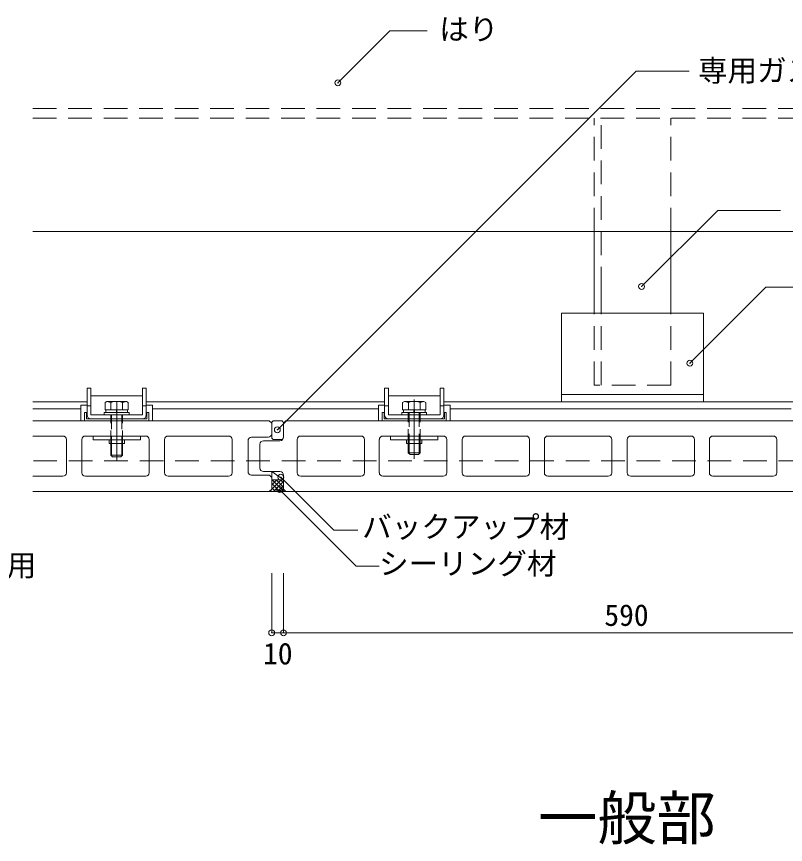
# Model space of a CAD drawing. Units: millimetres, scale not verified. Extents: x -1943 to 2018, y -1427 to 1381.
# Drawn here: x 809 to 1459, y 33 to 734 of the extents above; entities that cross this region are included whole.
import ezdxf
from ezdxf.enums import TextEntityAlignment as Align

# ---------------------------------------------------------------- set-up
doc = ezdxf.new("R2010")
doc.units = ezdxf.units.MM
doc.header["$LTSCALE"] = 10
doc.header["$PDMODE"] = 32
doc.header["$PDSIZE"] = 5
for name, pattern in [('CHAIN1', [8, 5, -1, 1, -1]), ('DASHED1', [1.8, 1.2, -0.6]), ('DASHED2', [3, 2, -1])]:
    doc.linetypes.add(name, pattern=pattern)
doc.layers.add('0-B_図面情報', color=7, linetype='Continuous', lineweight=18)
doc.styles.add('ＭＳ ゴシック', font='')
doc.styles.get('ＭＳ ゴシック').set_extended_font_data('MS Gothic')

msp = doc.modelspace()

# ---------------------------------------------------------------- linework, layer by layer
at = {"layer": '0-B_図面情報'}
for p, q in [((1080.99, 677.66), (1125.06, 721.73)), ((1125.06, 721.73), (1156.39, 721.73)), ((1337.75, 505.45), (1402.06, 569.77)), ((1455.18, 569.77), (1402.06, 569.77)), ((1378.58, 440.52), (1442.89, 504.83)), ((1496.01, 504.83), (1442.89, 504.83)), ((1025.05, 377.9), (1025.05, 389.9)), ((1033.05, 391.9), (1027.05, 391.9)), ((1035.05, 389.9), (1035.05, 377.9)), ((1033.05, 375.9), (1027.05, 375.9)), ((1032.05, 348.9), (1025.06, 348.9)), ((1032.75, 344.03), (1077.51, 299.27)), ((1035.05, 345.9), (1035.05, 341.9)), ((1025.05, 341.9), (1035.05, 341.9)), ((1035.05, 341.9), (1035.05, 333.9)), ((1023.05, 331.9), (1037.05, 331.9)), ((1031.72, 333.75), (1096.52, 268.96)), ((1035.05, 333.9), (1037.05, 331.9)), ((1077.51, 299.27), (1097.99, 299.27)), ((1096.52, 268.96), (1115.77, 268.96)), ((1025.06, 212.48), (1025.06, 262.91)), ((1035.05, 212.48), (1035.05, 262.91)), ((1025.06, 212.48), (1035.05, 212.48)), ((1035.05, 212.48), (1625.06, 212.48))]:
    msp.add_line(p, q, dxfattribs=at)
at = {"layer": '0-B_図面情報', "color": 3, "linetype": 'DASHED2'}
for p, q in [((823.06, 655.9), (1803.57, 655.9)), ((823.06, 647.9), (1803.57, 647.9)), ((1297.56, 551.9), (1297.56, 647.9)), ((1362.56, 551.9), (1362.56, 647.9)), ((1297.56, 421.9), (1297.56, 482.9)), ((1303.56, 421.9), (1303.56, 482.9)), ((1362.56, 421.9), (1362.56, 482.9)), ((1362.56, 421.9), (1297.56, 421.9)), ((1803.57, 357.9), (823.06, 357.9))]:
    msp.add_line(p, q, dxfattribs=at)
at = {"layer": '0-B_図面情報', "color": 3}
for p, q in [((823.06, 551.9), (1803.57, 551.9)), ((1297.56, 482.9), (1297.56, 551.9)), ((1362.56, 482.9), (1362.56, 551.9)), ((1270.06, 407.9), (1270.06, 482.9)), ((1390.06, 482.9), (1270.06, 482.9)), ((1390.06, 407.9), (1390.06, 482.9)), ((1390.06, 413.9), (1270.06, 413.9)), ((869.05, 407.9), (823.06, 407.9)), ((1120.55, 407.9), (919.05, 407.9)), ((1469.3, 407.9), (1170.55, 407.9)), ((863.8, 401.9), (823.06, 401.9)), ((1115.3, 401.9), (924.3, 401.9)), ((1464.05, 401.9), (1175.8, 401.9))]:
    msp.add_line(p, q, dxfattribs=at)
at = {"layer": '0-B_図面情報', "color": 2}
for p, q in [((869.05, 396.7), (869.05, 419.5)), ((872.25, 419.5), (869.05, 419.5)), ((872.25, 419.5), (872.25, 396.7)), ((915.85, 419.5), (915.85, 396.7)), ((919.05, 419.5), (915.85, 419.5)), ((919.05, 396.7), (919.05, 419.5)), ((1120.55, 396.7), (1120.55, 419.5)), ((1123.75, 419.5), (1120.55, 419.5)), ((1123.75, 419.5), (1123.75, 396.7)), ((1167.35, 419.5), (1167.35, 396.7)), ((1170.55, 419.5), (1167.35, 419.5)), ((1170.55, 396.7), (1170.55, 419.5)), ((872.25, 412.9), (915.85, 412.9)), ((889.15, 407.38), (885.81, 408.2)), ((885.81, 408.2), (902.3, 408.2)), ((889.15, 407.38), (889.15, 401.2)), ((898.96, 407.38), (902.3, 408.2)), ((898.96, 407.38), (898.96, 401.2)), ((902.3, 408.2), (903.87, 407.3)), ((903.87, 407.3), (903.87, 401.2)), ((1123.75, 412.9), (1167.35, 412.9)), ((1140.65, 407.38), (1137.31, 408.2)), ((1137.31, 408.2), (1153.8, 408.2)), ((1140.65, 407.38), (1140.65, 401.2)), ((1150.46, 407.38), (1153.8, 408.2)), ((1150.46, 407.38), (1150.46, 401.2)), ((1153.8, 408.2), (1155.37, 407.3)), ((1155.37, 407.3), (1155.37, 401.2)), ((863.8, 404.9), (863.8, 391.9)), ((863.8, 404.9), (869.05, 404.9)), ((872.25, 404.5), (869.05, 404.5)), ((884.24, 401.2), (903.87, 401.2)), ((884.85, 401.2), (884.85, 398.7)), ((884.85, 401.2), (903.25, 401.2)), ((893.85, 401.2), (893.85, 398.7)), ((894.25, 401.2), (894.25, 398.7)), ((903.25, 401.2), (903.25, 398.7)), ((919.05, 404.5), (915.85, 404.5)), ((919.05, 404.9), (924.3, 404.9)), ((924.3, 404.9), (924.3, 391.9)), ((1115.3, 404.9), (1115.3, 391.9)), ((1115.3, 404.9), (1120.55, 404.9)), ((1123.75, 404.5), (1120.55, 404.5)), ((1135.74, 401.2), (1155.37, 401.2)), ((1136.35, 401.2), (1136.35, 398.7)), ((1136.35, 401.2), (1154.75, 401.2)), ((1145.35, 401.2), (1145.35, 398.7)), ((1145.75, 401.2), (1145.75, 398.7)), ((1154.75, 401.2), (1154.75, 398.7)), ((1170.55, 404.5), (1167.35, 404.5)), ((1170.55, 404.9), (1175.8, 404.9)), ((1175.8, 404.9), (1175.8, 391.9)), ((866.95, 398.9), (866.95, 391.9)), ((866.95, 398.9), (868.55, 398.9)), ((868.55, 398.9), (868.55, 393.5)), ((868.55, 393.5), (919.55, 393.5)), ((915.85, 396.7), (872.25, 396.7)), ((872.25, 393.5), (915.85, 393.5)), ((883.56, 398.7), (883.56, 396.7)), ((883.56, 398.7), (904.55, 398.7)), ((883.56, 396.7), (904.55, 396.7)), ((904.55, 398.7), (904.55, 396.7)), ((919.55, 398.9), (919.55, 393.5)), ((919.55, 398.9), (921.15, 398.9)), ((921.15, 398.9), (921.15, 391.9)), ((1118.45, 398.9), (1118.45, 391.9)), ((1118.45, 398.9), (1120.05, 398.9)), ((1120.05, 398.9), (1120.05, 393.5)), ((1120.05, 393.5), (1171.05, 393.5)), ((1167.35, 396.7), (1123.75, 396.7)), ((1123.75, 393.5), (1167.35, 393.5)), ((1135.06, 398.7), (1135.06, 396.7)), ((1135.06, 398.7), (1156.05, 398.7)), ((1135.06, 396.7), (1156.05, 396.7)), ((1156.05, 398.7), (1156.05, 396.7)), ((1171.05, 398.9), (1171.05, 393.5)), ((1171.05, 398.9), (1172.65, 398.9)), ((1172.65, 398.9), (1172.65, 391.9)), ((1023.05, 391.9), (823.06, 391.9)), ((863.8, 391.9), (924.3, 391.9)), ((866.95, 391.9), (921.15, 391.9)), ((1025.05, 389.9), (1023.05, 391.9)), ((1025.05, 380.9), (1025.05, 389.9)), ((1035.05, 389.9), (1037.05, 391.9)), ((1035.06, 389.9), (1035.06, 377.9)), ((1115.3, 391.9), (1175.8, 391.9)), ((1118.45, 391.9), (1172.65, 391.9)), ((823.06, 378.9), (848.55, 378.9)), ((867.56, 378.9), (918.55, 378.9)), ((874.05, 378.9), (874.05, 375.7)), ((914.05, 378.9), (874.05, 378.9)), ((914.05, 378.9), (914.05, 375.7)), ((937.55, 378.9), (988.55, 378.9)), ((1049.56, 378.9), (1100.55, 378.9)), ((1119.06, 378.9), (1170.05, 378.9)), ((1125.55, 378.9), (1125.55, 375.7)), ((1165.55, 378.9), (1125.55, 378.9)), ((1165.55, 378.9), (1165.55, 375.7)), ((1189.06, 378.9), (1240.05, 378.9)), ((1258.56, 378.9), (1309.55, 378.9)), ((1328.56, 378.9), (1379.55, 378.9)), ((1398.05, 378.9), (1449.05, 378.9)), ((851.56, 347.9), (851.56, 375.9)), ((864.56, 375.9), (864.56, 347.9)), ((914.05, 375.7), (874.05, 375.7)), ((887.55, 375.7), (887.55, 372.7)), ((900.55, 372.7), (887.55, 372.7)), ((889.05, 362.71), (889.05, 372.7)), ((889.75, 372.7), (889.75, 362.01)), ((898.35, 372.7), (898.35, 362.01)), ((899.05, 362.71), (899.05, 372.7)), ((900.55, 375.7), (900.55, 372.7)), ((921.56, 347.9), (921.56, 375.9)), ((934.55, 375.9), (934.55, 347.9)), ((991.55, 347.9), (991.55, 375.9)), ((1005.05, 348.9), (1005.05, 374.9)), ((1008.06, 377.9), (1022.05, 377.9)), ((1015.05, 371.9), (1015.05, 351.9)), ((1018.05, 374.9), (1032.05, 374.9)), ((1046.55, 375.9), (1046.55, 347.9)), ((1103.55, 347.9), (1103.55, 375.9)), ((1116.05, 375.9), (1116.05, 347.9)), ((1165.55, 375.7), (1125.55, 375.7)), ((1139.05, 375.7), (1139.05, 372.7)), ((1152.05, 372.7), (1139.05, 372.7)), ((1140.55, 364.71), (1140.55, 372.7)), ((1141.25, 372.7), (1141.25, 364.01)), ((1149.85, 372.7), (1149.85, 364.01)), ((1150.55, 364.71), (1150.55, 372.7)), ((1152.05, 375.7), (1152.05, 372.7)), ((1173.05, 347.9), (1173.05, 375.9)), ((1186.05, 375.9), (1186.05, 347.9)), ((1243.05, 347.9), (1243.05, 375.9)), ((1255.55, 375.9), (1255.55, 347.9)), ((1312.56, 347.9), (1312.56, 375.9)), ((1325.55, 375.9), (1325.55, 347.9)), ((1382.55, 347.9), (1382.55, 375.9)), ((1395.05, 375.9), (1395.05, 347.9)), ((1452.05, 347.9), (1452.05, 375.9)), ((1140.55, 364.71), (1150.55, 364.71)), ((1142.05, 363.21), (1140.55, 364.71)), ((1149.05, 363.21), (1150.55, 364.71)), ((889.05, 362.71), (899.05, 362.71)), ((890.55, 361.21), (889.05, 362.71)), ((890.55, 361.21), (897.55, 361.21)), ((897.55, 361.21), (899.05, 362.71)), ((1142.05, 363.21), (1149.05, 363.21)), ((823.06, 344.9), (848.55, 344.9)), ((867.56, 344.9), (918.55, 344.9)), ((937.55, 344.9), (988.55, 344.9)), ((1022.05, 345.9), (1008.06, 345.9)), ((1018.05, 348.9), (1032.05, 348.9)), ((1035.05, 333.9), (1035.05, 345.9)), ((1049.56, 344.9), (1100.55, 344.9)), ((1119.06, 344.9), (1170.05, 344.9)), ((1189.06, 344.9), (1240.05, 344.9)), ((1258.56, 344.9), (1309.55, 344.9)), ((1328.56, 344.9), (1379.55, 344.9)), ((1398.05, 344.9), (1449.05, 344.9)), ((1025.05, 333.9), (1025.05, 342.9)), ((1023.05, 331.9), (823.06, 331.9)), ((1023.05, 331.9), (1025.05, 333.9)), ((1037.05, 331.9), (1035.05, 333.9)), ((1037.05, 331.9), (1623.05, 331.9)), ((1623.05, 331.9), (1037.05, 331.9))]:
    msp.add_line(p, q, dxfattribs=at)
at = {"layer": '0-B_図面情報', "color": 2, "linetype": 'CHAIN1'}
for p, q in [((894.05, 357.71), (894.05, 414.96)), ((1145.55, 359.71), (1145.55, 414.96))]:
    msp.add_line(p, q, dxfattribs=at)
at = {"layer": '0-B_図面情報', "color": 2, "linetype": 'DASHED1'}
for p, q in [((889.05, 371.7), (889.05, 396.7)), ((889.75, 396.7), (889.75, 371.7)), ((898.35, 396.7), (898.35, 371.7)), ((899.05, 371.7), (899.05, 396.7)), ((1140.55, 372.7), (1140.55, 398.7)), ((1141.25, 398.7), (1141.25, 372.7)), ((1149.85, 398.7), (1149.85, 372.7)), ((1150.55, 372.7), (1150.55, 398.7))]:
    msp.add_line(p, q, dxfattribs=at)
at = {"layer": '0-B_図面情報', "color": 4}
for p, q in [((1029.43, 341.9), (1025.05, 337.53)), ((1025.9, 341.9), (1025.05, 341.06)), ((1032.97, 341.9), (1025.05, 333.99)), ((1031.86, 331.9), (1025.05, 338.71)), ((1035.39, 331.9), (1025.39, 341.9)), ((1035.05, 340.46), (1026.5, 331.9)), ((1035.05, 335.78), (1028.93, 341.9)), ((1035.05, 336.92), (1030.04, 331.9)), ((1035.05, 339.31), (1032.46, 341.9)), ((1024.79, 331.9), (1023.92, 332.77)), ((1028.32, 331.9), (1025.05, 335.17)), ((1035.31, 333.64), (1033.57, 331.9))]:
    msp.add_line(p, q, dxfattribs=at)
at = {"layer": '0-B_図面情報'}
for points in [[(1029.84, 384.17), (1333.18, 687.51), (1377.85, 687.51)], [(1025.06, 342.94), (1025.06, 348.9), (1035.05, 341.9)], [(1025.06, 342.94), (1025.05, 333.99), (1023.05, 331.9)]]:
    msp.add_lwpolyline(points, dxfattribs=at)
at = {"layer": '0-B_図面情報', "color": 3, "linetype": 'DASHED2'}
msp.add_lwpolyline([(1303.56, 482.9), (1303.56, 501.9), (1303.56, 647.9)], dxfattribs=at)
at = {"layer": '0-B_図面情報', "color": 2}
for points in [[(885.81, 408.2), (884.24, 407.3), (884.24, 401.2)], [(1137.31, 408.2), (1135.74, 407.3), (1135.74, 401.2)], [(1625.05, 380.9), (1625.05, 389.9), (1623.05, 391.9), (1037.05, 391.9)]]:
    msp.add_lwpolyline(points, dxfattribs=at)
for centre, radius, start, end in [((894.05, 393.21), 15, 70.90288, 109.09647), ((1145.55, 393.21), 15, 70.90288, 109.09647), ((872.25, 396.7), 3.2, 180, 270), ((915.85, 396.7), 3.2, 270, 0), ((1123.75, 396.7), 3.2, 180, 270), ((1167.35, 396.7), 3.2, 270, 0), ((848.55, 375.9), 3, 0, 90), ((867.56, 375.9), 3, 90, 180), ((918.55, 375.9), 3, 0, 90), ((937.55, 375.9), 3, 90, 180), ((988.55, 375.9), 3, 0, 90), ((1022.05, 380.9), 3, 270, 0), ((1049.56, 375.9), 3, 90, 180), ((1100.55, 375.9), 3, 0, 90), ((1119.06, 375.9), 3, 90, 180), ((1170.05, 375.9), 3, 0, 90), ((1189.06, 375.9), 3, 90, 180), ((1240.05, 375.9), 3, 0, 90), ((1258.56, 375.9), 3, 90, 180), ((1309.55, 375.9), 3, 0, 90), ((1328.56, 375.9), 3, 90, 180), ((1379.55, 375.9), 3, 0, 90), ((1398.05, 375.9), 3, 90, 180), ((1449.05, 375.9), 3, 0, 90), ((1008.06, 374.9), 3, 90, 180.00002), ((1018.05, 371.9), 3, 90, 180.00002), ((1032.05, 377.9), 3, 270, 0), ((1018.05, 351.9), 3, 180, 270), ((848.55, 347.9), 3, 270, 0), ((867.56, 347.9), 3, 180, 270), ((918.55, 347.9), 3, 270, 0), ((937.55, 347.9), 3, 180, 270), ((988.55, 347.9), 3, 270, 0), ((1008.06, 348.9), 3, 180, 270), ((1022.05, 342.9), 3, 0, 90), ((1032.05, 345.9), 3, 0, 90), ((1049.56, 347.9), 3, 180, 270), ((1100.55, 347.9), 3, 270, 0), ((1119.06, 347.9), 3, 180, 270), ((1170.05, 347.9), 3, 270, 0), ((1189.06, 347.9), 3, 180, 270), ((1240.05, 347.9), 3, 270, 0), ((1258.56, 347.9), 3, 180, 270), ((1309.55, 347.9), 3, 270, 0), ((1328.56, 347.9), 3, 180, 270), ((1379.55, 347.9), 3, 270, 0), ((1398.05, 347.9), 3, 180, 270), ((1449.05, 347.9), 3, 270, 0)]:
    msp.add_arc(centre, radius, start, end, dxfattribs=at)
at = {"layer": '0-B_図面情報'}
for centre, radius, start, end in [((1027.05, 389.9), 2, 90, 180), ((1033.05, 389.9), 2, 0, 90), ((1027.05, 377.9), 2, 180, 270), ((1033.05, 377.9), 2, 270, 0), ((1032.05, 345.9), 3, 0, 90)]:
    msp.add_arc(centre, radius, start, end, dxfattribs=at)
for p in [(1080.99, 677.66), (1337.75, 505.45), (1378.58, 440.52), (1029.84, 384.17), (1032.75, 344.03), (1031.72, 333.75), (1025.06, 212.48), (1035.05, 212.48)]:
    msp.add_point(p, dxfattribs=at)

# ---------------------------------------------------------------- texts
at = {"layer": '0-B_図面情報', "style": 'ＭＳ ゴシック'}
for s, height, p in [('はり', 18.33, (1166.69, 708.42)), ('専用ガスケット10mm目地用', 18.33, (1385.4, 673.42)), ('バックアップ材', 18.33, (1101.54, 287.47)), ('専用ガスケット15mm目地用', 18.33, (526.15, 254.93)), ('シーリング材', 18.33, (1115.77, 256.36)), ('590', 18.33, (1306.27, 212.81)), ('10', 18.33, (1017.79, 180.24)), ('一般部', 36.66, (1250.37, 26.55))]:
    msp.add_text(s, height=height, dxfattribs=at).set_placement(p, align=Align.BOTTOM_LEFT)

doc.saveas('drawing.dxf')
